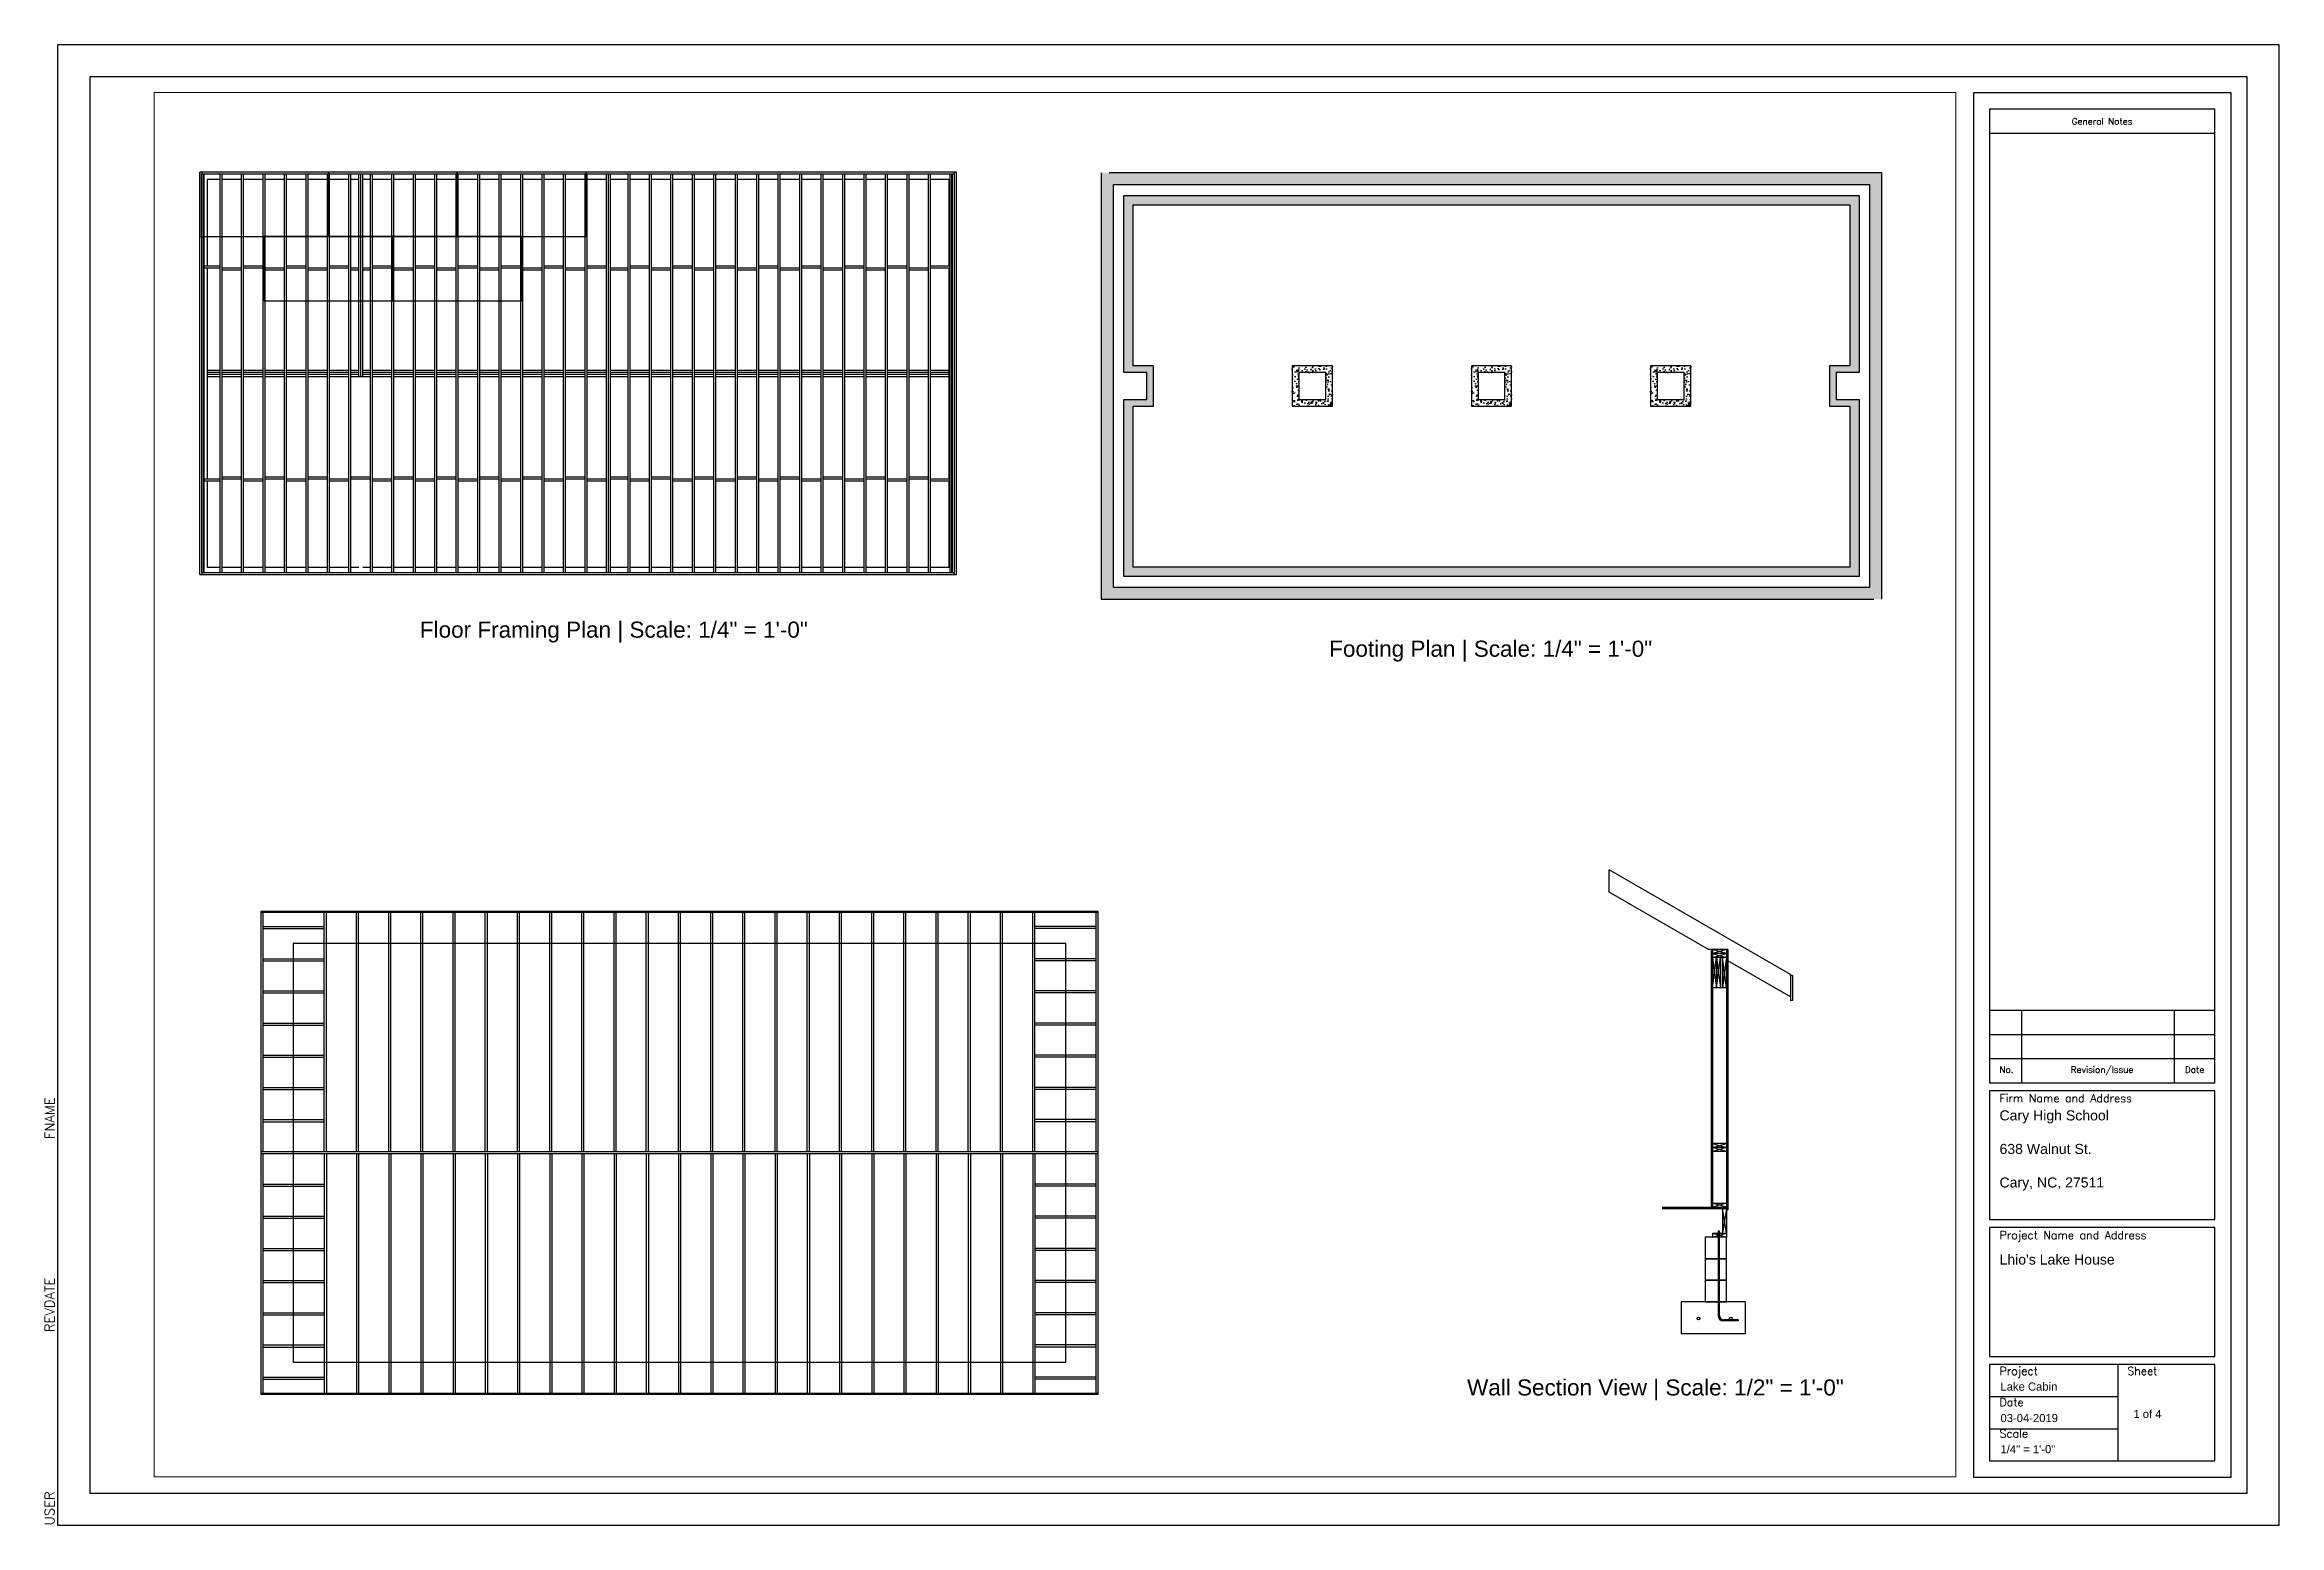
# Paper-space layout 'D-Size Layout' of a CAD drawing. Header units: inches. Extents: x -0.2 to 34.5, y 0 to 23.
import ezdxf
from ezdxf.enums import TextEntityAlignment as Align

# ---------------------------------------------------------------- set-up
doc = ezdxf.new("R2010")
doc.units = ezdxf.units.IN
doc.header["$LTSCALE"] = 48
doc.header["$MEASUREMENT"] = 0
doc.linetypes.add('HIDDEN', pattern=[0.375, 0.25, -0.125])
for name, color, linetype in [('CMU Foundation', 1, 'Continuous'), ('Footings', 5, 'HIDDEN'), ('Sub-Flooring', 2, 'Continuous'), ('Viewport', 5, 'Continuous')]:
    doc.layers.add(name, color=color, linetype=linetype)
doc.styles.add('Roman', font='romans')
doc.styles.get("Standard").update_dxf_attribs({"font": 'arial.ttf'})
pattern_1 = [(50, (16.14142, 14.32261), (0.1494292, -0.0130734), [0.015625, -0.171875]), (355, (16.14142, 14.32261), (-0.0289065, 0.1567067), [0.0125, -0.1375]), (100.4514, (16.15387, 14.32152), (0.1205227, 0.1436333), [0.0132792, -0.1460713]), (46.1842, (16.14142, 14.36428), (0.222342, -0.0344832), [0.0234375, -0.2578125]), (96.6356, (16.15995, 14.3614), (0.1947212, 0.2029414), [0.019919, -0.219107]), (351.1842, (16.14142, 14.36428), (0.1947212, 0.2029414), [0.01875, -0.20625]), (21, (16.16225, 14.35386), (0.1243556, -0.0838789), [0.015625, -0.171875]), (326, (16.16225, 14.35386), (0.0506907, 0.151073), [0.0125, -0.1375]), (71.4514, (16.17262, 14.34687), (0.1750463, 0.067194), [0.0132792, -0.1460713]), (37.5, (16.14142, 14.32261), (0.0025333, 0.06935289), [0, -0.13583333, 0, -0.13958333, 0, -0.13802083]), (7.5, (16.14142, 14.32261), (0.05480615, 0.0821691), [0, -0.07958333, 0, -0.13270833, 0, -0.05260417]), (327.5, (16.09496, 14.32261), (0.111213, -0.00469893), [0, -0.05208333, 0, -0.1625, 0, -0.215625]), (317.5, (16.07413, 14.32261), (0.1214971, 0.0208552), [0, -0.0677083, 0, -0.1079167, 0, -0.153125])]

# ---------------------------------------------------------------- blocks, each defined once
blk = doc.blocks.new('*U57')
for p, q in [((0.477, 0.016), (-0.477, 0.016)), ((0.477, -0.016), (-0.477, -0.016))]:
    blk.add_line(p, q)
blk = doc.blocks.new('*U58')
at = {"color": 0, "linetype": 'ByBlock', "lineweight": -2, "transparency": 16777216}
for p in [(0, 3), (0, 2.5), (0, 2), (0, 1.5), (0, 1), (0, 0.5), (0, 0)]:
    blk.add_blockref('*U57', p, dxfattribs=at)
blk = doc.blocks.new('*U59')
for p, q in [((0.477, 0.016), (-0.477, 0.016)), ((0.477, -0.016), (-0.477, -0.016))]:
    blk.add_line(p, q)
blk = doc.blocks.new('*U60')
at = {"color": 0, "linetype": 'ByBlock', "lineweight": -2, "transparency": 16777216}
for p in [(0, 3), (0, 2.5), (0, 2), (0, 1.5), (0, 1), (0, 0.5), (0, 0)]:
    blk.add_blockref('*U59', p, dxfattribs=at)
blk = doc.blocks.new('*U52')
for p, q in [((0.477, 0.016), (-0.477, 0.016)), ((0.477, -0.016), (-0.477, -0.016))]:
    blk.add_line(p, q)
blk = doc.blocks.new('*U54')
at = {"color": 0, "linetype": 'ByBlock', "lineweight": -2, "transparency": 16777216}
for p in [(0, 3), (0, 2.5), (0, 2), (0, 1.5), (0, 1), (0, 0.5), (0, 0)]:
    blk.add_blockref('*U52', p, dxfattribs=at)
blk = doc.blocks.new('*U55')
for p, q in [((0.477, 0.016), (-0.477, 0.016)), ((0.477, -0.016), (-0.477, -0.016))]:
    blk.add_line(p, q)
blk = doc.blocks.new('*U56')
at = {"color": 0, "linetype": 'ByBlock', "lineweight": -2, "transparency": 16777216}
for p in [(0, 3), (0, 2.5), (0, 2), (0, 1.5), (0, 1), (0, 0.5), (0, 0)]:
    blk.add_blockref('*U55', p, dxfattribs=at)

psp = doc.layouts.new('D-Size Layout')

# ---------------------------------------------------------------- hatches: boundary and pattern name
at = {"layer": 'Footings'}
h = psp.add_hatch(dxfattribs=at)
h.set_pattern_fill('AR-CONC', color=256, scale=0.020833)
h.set_pattern_definition(pattern_1)
h.paths.add_polyline_path([(16.204, 14.385), (28.329, 14.385), (28.329, 21.01), (16.204, 21.01)])
h.paths.add_polyline_path([(16.391, 20.823), (28.141, 20.823), (28.141, 14.573), (16.391, 14.573)], flags=16)
h = psp.add_hatch(dxfattribs=at)
h.set_pattern_fill('AR-CONC', color=256, scale=0.020833)
h.set_pattern_definition(pattern_1)
h.paths.add_polyline_path([(27.975, 20.656), (16.558, 20.656), (16.558, 17.906), (16.912, 17.906), (16.912, 17.489), (16.558, 17.489), (16.558, 14.739), (27.975, 14.739), (27.975, 17.489), (27.621, 17.489), (27.621, 17.906), (27.975, 17.906)])
h.paths.add_polyline_path([(16.704, 20.51), (27.829, 20.51), (27.829, 18.01), (27.516, 18.01), (27.516, 17.385), (27.829, 17.385), (27.829, 14.885), (16.704, 14.885), (16.704, 17.385), (17.016, 17.385), (17.016, 18.01), (16.704, 18.01)], flags=16)
h.paths.add_polyline_path([(19.173, 18.01), (19.798, 18.01), (19.798, 17.385), (19.173, 17.385)], flags=0)
h.paths.add_polyline_path([(19.277, 17.906), (19.694, 17.906), (19.694, 17.489), (19.277, 17.489)], flags=0)
h.paths.add_polyline_path([(21.954, 18.01), (22.579, 18.01), (22.579, 17.385), (21.954, 17.385)], flags=0)
h.paths.add_polyline_path([(22.058, 17.906), (22.475, 17.906), (22.475, 17.489), (22.058, 17.489)], flags=0)
h.paths.add_polyline_path([(24.735, 18.01), (25.36, 18.01), (25.36, 17.385), (24.735, 17.385)], flags=0)
h.paths.add_polyline_path([(24.839, 17.906), (25.256, 17.906), (25.256, 17.489), (24.839, 17.489)], flags=0)
h = psp.add_hatch(dxfattribs=at)
h.set_pattern_fill('AR-CONC', color=256, scale=0.020833)
h.set_pattern_definition([(50, (23.314, 14.93899), (0.1494292, -0.0130734), [0.015625, -0.171875]), (355, (23.314, 14.939), (-0.0289065, 0.1567067), [0.0125, -0.1375]), (100.4514, (23.32645, 14.9379), (0.1205227, 0.1436333), [0.013279, -0.1460713]), (46.184, (23.314, 14.98066), (0.222342, -0.034483), [0.0234375, -0.2578125]), (96.6356, (23.33253, 14.97779), (0.194721, 0.202941), [0.019919, -0.219107]), (351.184, (23.314, 14.98066), (0.194721, 0.202941), [0.01875, -0.20625]), (21, (23.33483, 14.97024), (0.1243556, -0.083879), [0.015625, -0.171875]), (326, (23.33483, 14.97024), (0.0506907, 0.151073), [0.0125, -0.1375]), (71.4514, (23.3452, 14.96325), (0.1750463, 0.067194), [0.013279, -0.1460713]), (37.5, (23.314, 14.938993), (0.0025333, 0.0693529), [0, -0.1358333, 0, -0.1395833, 0, -0.1380208]), (7.5, (23.314, 14.93899), (0.0548062, 0.0821691), [0, -0.0795833, 0, -0.1327083, 0, -0.0526042]), (327.5, (23.26754, 14.93899), (0.111213, -0.00469893), [0, -0.0520833, 0, -0.1625, 0, -0.215625]), (317.5, (23.24671, 14.93899), (0.1214971, 0.0208552), [0, -0.0677083, 0, -0.1079167, 0, -0.153125])])
h.paths.add_polyline_path([(19.173, 18.01), (19.173, 17.385), (19.798, 17.385), (19.798, 18.01)])
h.paths.add_polyline_path([(19.694, 17.906), (19.694, 17.489), (19.277, 17.489), (19.277, 17.906)], flags=16)
h = psp.add_hatch(dxfattribs=at)
h.set_pattern_fill('AR-CONC', color=256, scale=0.020833)
h.set_pattern_definition([(50, (26.09525, 14.93899), (0.1494292, -0.0130734), [0.015625, -0.171875]), (355, (26.09525, 14.939), (-0.0289065, 0.1567067), [0.0125, -0.1375]), (100.4514, (26.1077, 14.9379), (0.1205227, 0.1436333), [0.013279, -0.1460713]), (46.184, (26.09525, 14.98066), (0.222342, -0.034483), [0.0234375, -0.2578125]), (96.6356, (26.11378, 14.97779), (0.194721, 0.202941), [0.019919, -0.219107]), (351.184, (26.09525, 14.98066), (0.194721, 0.202941), [0.01875, -0.20625]), (21, (26.11608, 14.97024), (0.1243556, -0.083879), [0.015625, -0.171875]), (326, (26.11608, 14.97024), (0.0506907, 0.151073), [0.0125, -0.1375]), (71.4514, (26.12645, 14.96325), (0.1750463, 0.067194), [0.013279, -0.1460713]), (37.5, (26.09525, 14.938993), (0.0025333, 0.0693529), [0, -0.1358333, 0, -0.1395833, 0, -0.1380208]), (7.5, (26.09525, 14.93899), (0.0548062, 0.0821691), [0, -0.0795833, 0, -0.1327083, 0, -0.0526042]), (327.5, (26.04879, 14.93899), (0.111213, -0.00469893), [0, -0.0520833, 0, -0.1625, 0, -0.215625]), (317.5, (26.02796, 14.93899), (0.1214971, 0.0208552), [0, -0.0677083, 0, -0.1079167, 0, -0.153125])])
h.paths.add_polyline_path([(21.954, 18.01), (21.954, 17.385), (22.579, 17.385), (22.579, 18.01)])
h.paths.add_polyline_path([(22.475, 17.906), (22.475, 17.489), (22.058, 17.489), (22.058, 17.906)], flags=16)
h = psp.add_hatch(dxfattribs=at)
h.set_pattern_fill('AR-CONC', color=256, scale=0.020833)
h.set_pattern_definition([(50, (28.8765, 14.93899), (0.1494292, -0.0130734), [0.015625, -0.171875]), (355, (28.8765, 14.939), (-0.0289065, 0.1567067), [0.0125, -0.1375]), (100.4514, (28.88895, 14.9379), (0.1205227, 0.1436333), [0.013279, -0.1460713]), (46.184, (28.8765, 14.98066), (0.222342, -0.034483), [0.0234375, -0.2578125]), (96.6356, (28.89503, 14.97779), (0.194721, 0.202941), [0.019919, -0.219107]), (351.184, (28.8765, 14.98066), (0.194721, 0.202941), [0.01875, -0.20625]), (21, (28.89733, 14.97024), (0.1243556, -0.083879), [0.015625, -0.171875]), (326, (28.89733, 14.97024), (0.0506907, 0.151073), [0.0125, -0.1375]), (71.4514, (28.9077, 14.96325), (0.1750463, 0.067194), [0.013279, -0.1460713]), (37.5, (28.8765, 14.938993), (0.0025333, 0.0693529), [0, -0.1358333, 0, -0.1395833, 0, -0.1380208]), (7.5, (28.8765, 14.93899), (0.0548062, 0.0821691), [0, -0.0795833, 0, -0.1327083, 0, -0.0526042]), (327.5, (28.83004, 14.93899), (0.111213, -0.00469893), [0, -0.0520833, 0, -0.1625, 0, -0.215625]), (317.5, (28.80921, 14.93899), (0.1214971, 0.0208552), [0, -0.0677083, 0, -0.1079167, 0, -0.153125])])
h.paths.add_polyline_path([(24.735, 18.01), (24.735, 17.385), (25.36, 17.385), (25.36, 18.01)])
h.paths.add_polyline_path([(25.256, 17.906), (25.256, 17.489), (24.839, 17.489), (24.839, 17.906)], flags=16)

# ---------------------------------------------------------------- linework, layer by layer
for p, q in [((34.5, 23), (0, 23)), ((0, 23), (0, 0)), ((34.5, 0), (34.5, 23)), ((34, 22.5), (0.5, 22.5)), ((0.5, 22.5), (0.5, 0.5)), ((33.75, 22.25), (29.75, 22.25)), ((29.75, 22.25), (29.75, 0.75)), ((33.75, 0.75), (33.75, 22.25)), ((34, 0.5), (34, 22.5)), ((33.5, 22), (30, 22)), ((30, 22), (30, 6.875)), ((33.5, 6.875), (33.5, 22)), ((30, 21.625), (33.5, 21.625)), ((13.957, 21.02), (2.207, 21.02)), ((2.207, 14.77), (2.207, 21.02)), ((2.207, 14.802), (2.207, 20.989)), ((2.238, 21.02), (2.238, 14.77)), ((13.926, 20.989), (2.238, 20.989)), ((2.238, 14.802), (2.238, 20.989)), ((2.27, 20.989), (2.27, 14.802)), ((2.27, 14.802), (2.27, 20.989)), ((2.525, 14.802), (2.525, 20.989)), ((2.556, 14.802), (2.556, 20.989)), ((2.858, 14.802), (2.858, 20.989)), ((2.889, 14.802), (2.889, 20.989)), ((3.192, 14.802), (3.192, 20.989)), ((3.223, 14.802), (3.223, 20.989)), ((3.525, 14.802), (3.525, 20.989)), ((3.556, 14.802), (3.556, 20.989)), ((3.858, 14.802), (3.858, 20.989)), ((3.889, 14.802), (3.889, 20.989)), ((4.192, 14.802), (4.192, 20.989)), ((4.223, 14.802), (4.223, 20.989)), ((4.525, 14.802), (4.525, 20.989)), ((4.556, 14.802), (4.556, 20.989)), ((4.676, 17.848), (4.676, 20.989)), ((4.707, 17.848), (4.707, 20.989)), ((4.738, 17.848), (4.738, 20.989)), ((4.858, 14.802), (4.858, 20.989)), ((4.889, 14.802), (4.889, 20.989)), ((5.192, 14.802), (5.192, 20.989)), ((5.223, 14.802), (5.223, 20.989)), ((5.525, 14.802), (5.525, 20.989)), ((5.556, 14.802), (5.556, 20.989)), ((5.858, 14.802), (5.858, 20.989)), ((5.889, 14.802), (5.889, 20.989)), ((6.192, 14.802), (6.192, 20.989)), ((6.223, 14.802), (6.223, 20.989)), ((6.525, 14.802), (6.525, 20.989)), ((6.556, 14.802), (6.556, 20.989)), ((6.858, 14.802), (6.858, 20.989)), ((6.889, 14.802), (6.889, 20.989)), ((7.192, 14.802), (7.192, 20.989)), ((7.223, 14.802), (7.223, 20.989)), ((7.525, 14.802), (7.525, 20.989)), ((7.556, 14.802), (7.556, 20.989)), ((7.858, 14.802), (7.858, 20.989)), ((7.889, 14.802), (7.889, 20.989)), ((8.192, 14.802), (8.192, 20.989)), ((8.223, 14.802), (8.223, 20.989)), ((8.525, 14.802), (8.525, 20.989)), ((8.556, 14.802), (8.556, 20.989)), ((8.587, 14.802), (8.587, 20.989)), ((8.858, 14.802), (8.858, 20.989)), ((8.889, 14.802), (8.889, 20.989)), ((9.192, 14.802), (9.192, 20.989)), ((9.223, 14.802), (9.223, 20.989)), ((9.525, 14.802), (9.525, 20.989)), ((9.556, 14.802), (9.556, 20.989)), ((9.858, 14.802), (9.858, 20.989)), ((9.889, 14.802), (9.889, 20.989)), ((10.192, 14.802), (10.192, 20.989)), ((10.223, 14.802), (10.223, 20.989)), ((10.525, 14.802), (10.525, 20.989)), ((10.556, 14.802), (10.556, 20.989)), ((10.858, 14.802), (10.858, 20.989)), ((10.889, 14.802), (10.889, 20.989)), ((11.192, 14.802), (11.192, 20.989)), ((11.223, 14.802), (11.223, 20.989)), ((11.525, 14.802), (11.525, 20.989)), ((11.556, 14.802), (11.556, 20.989)), ((11.858, 14.802), (11.858, 20.989)), ((11.889, 14.802), (11.889, 20.989)), ((12.192, 14.802), (12.192, 20.989)), ((12.223, 14.802), (12.223, 20.989)), ((12.525, 14.802), (12.525, 20.989)), ((12.556, 14.802), (12.556, 20.989)), ((12.858, 14.802), (12.858, 20.989)), ((12.889, 14.802), (12.889, 20.989)), ((13.192, 14.802), (13.192, 20.989)), ((13.223, 14.802), (13.223, 20.989)), ((13.525, 14.802), (13.525, 20.989)), ((13.556, 14.802), (13.556, 20.989)), ((13.858, 14.802), (13.858, 20.989)), ((13.889, 14.802), (13.889, 20.989)), ((13.895, 14.802), (13.895, 20.989)), ((13.926, 14.77), (13.926, 21.02)), ((13.957, 14.77), (13.957, 21.02)), ((2.27, 19.567), (2.525, 19.567)), ((2.27, 19.536), (2.525, 19.536)), ((2.556, 19.536), (2.858, 19.536)), ((2.556, 19.505), (2.858, 19.505)), ((2.889, 19.567), (3.192, 19.567)), ((2.889, 19.536), (3.192, 19.536)), ((3.223, 19.536), (3.525, 19.536)), ((3.223, 19.505), (3.525, 19.505)), ((3.556, 19.567), (3.858, 19.567)), ((3.556, 19.536), (3.858, 19.536)), ((3.889, 19.536), (4.192, 19.536)), ((3.889, 19.505), (4.192, 19.505)), ((4.223, 19.567), (4.525, 19.567)), ((4.223, 19.536), (4.525, 19.536)), ((4.556, 19.536), (4.676, 19.536)), ((4.556, 19.505), (4.676, 19.505)), ((4.738, 19.536), (4.858, 19.536)), ((4.738, 19.505), (4.858, 19.505)), ((4.889, 19.567), (5.192, 19.567)), ((4.889, 19.536), (5.192, 19.536)), ((5.223, 19.536), (5.525, 19.536)), ((5.223, 19.505), (5.525, 19.505)), ((5.556, 19.567), (5.858, 19.567)), ((5.556, 19.536), (5.858, 19.536)), ((5.889, 19.536), (6.192, 19.536)), ((5.889, 19.505), (6.192, 19.505)), ((6.223, 19.567), (6.525, 19.567)), ((6.223, 19.536), (6.525, 19.536)), ((6.556, 19.536), (6.858, 19.536)), ((6.556, 19.505), (6.858, 19.505)), ((6.889, 19.567), (7.192, 19.567)), ((6.889, 19.536), (7.192, 19.536)), ((7.223, 19.536), (7.525, 19.536)), ((7.223, 19.505), (7.525, 19.505)), ((7.556, 19.567), (7.858, 19.567)), ((7.556, 19.536), (7.858, 19.536)), ((7.889, 19.536), (8.192, 19.536)), ((7.889, 19.505), (8.192, 19.505)), ((8.223, 19.567), (8.525, 19.567)), ((8.223, 19.536), (8.525, 19.536)), ((8.587, 19.536), (8.858, 19.536)), ((8.587, 19.505), (8.858, 19.505)), ((8.889, 19.567), (9.192, 19.567)), ((8.889, 19.536), (9.192, 19.536)), ((9.223, 19.536), (9.525, 19.536)), ((9.223, 19.505), (9.525, 19.505)), ((9.556, 19.567), (9.858, 19.567)), ((9.556, 19.536), (9.858, 19.536)), ((9.889, 19.536), (10.192, 19.536)), ((9.889, 19.505), (10.192, 19.505)), ((10.223, 19.567), (10.525, 19.567)), ((10.223, 19.536), (10.525, 19.536)), ((10.556, 19.536), (10.858, 19.536)), ((10.556, 19.505), (10.858, 19.505)), ((10.889, 19.567), (11.192, 19.567)), ((10.889, 19.536), (11.192, 19.536)), ((11.223, 19.536), (11.525, 19.536)), ((11.223, 19.505), (11.525, 19.505)), ((11.556, 19.567), (11.858, 19.567)), ((11.556, 19.536), (11.858, 19.536)), ((11.889, 19.536), (12.192, 19.536)), ((11.889, 19.505), (12.192, 19.505)), ((12.223, 19.567), (12.525, 19.567)), ((12.223, 19.536), (12.525, 19.536)), ((12.556, 19.536), (12.858, 19.536)), ((12.556, 19.505), (12.858, 19.505)), ((12.889, 19.567), (13.192, 19.567)), ((12.889, 19.536), (13.192, 19.536)), ((13.223, 19.536), (13.525, 19.536)), ((13.223, 19.505), (13.525, 19.505)), ((13.556, 19.567), (13.858, 19.567)), ((13.556, 19.536), (13.858, 19.536)), ((2.322, 17.942), (2.525, 17.942)), ((2.322, 17.911), (2.525, 17.911)), ((2.322, 17.88), (2.525, 17.88)), ((2.322, 17.848), (2.525, 17.848)), ((2.556, 17.942), (2.858, 17.942)), ((2.556, 17.911), (2.858, 17.911)), ((2.556, 17.88), (2.858, 17.88)), ((2.556, 17.848), (2.858, 17.848)), ((2.889, 17.942), (3.192, 17.942)), ((2.889, 17.911), (3.192, 17.911)), ((2.889, 17.88), (3.192, 17.88)), ((2.889, 17.848), (3.192, 17.848)), ((3.223, 17.942), (3.525, 17.942)), ((3.223, 17.911), (3.525, 17.911)), ((3.223, 17.88), (3.525, 17.88)), ((3.223, 17.848), (3.525, 17.848)), ((3.556, 17.942), (3.858, 17.942)), ((3.556, 17.911), (3.858, 17.911)), ((3.556, 17.88), (3.858, 17.88)), ((3.556, 17.848), (3.858, 17.848)), ((3.889, 17.942), (4.192, 17.942)), ((3.889, 17.911), (4.192, 17.911)), ((3.889, 17.88), (4.192, 17.88)), ((3.889, 17.848), (4.192, 17.848)), ((4.223, 17.942), (4.525, 17.942)), ((4.223, 17.911), (4.525, 17.911)), ((4.223, 17.88), (4.525, 17.88)), ((4.223, 17.848), (4.525, 17.848)), ((4.556, 17.942), (4.676, 17.942)), ((4.556, 17.911), (4.676, 17.911)), ((4.556, 17.88), (4.676, 17.88)), ((4.556, 17.848), (4.858, 17.848)), ((4.738, 17.942), (4.858, 17.942)), ((4.738, 17.911), (4.858, 17.911)), ((4.738, 17.88), (4.858, 17.88)), ((4.889, 17.942), (5.192, 17.942)), ((4.889, 17.911), (5.192, 17.911)), ((4.889, 17.88), (5.192, 17.88)), ((4.889, 17.848), (5.192, 17.848)), ((5.223, 17.942), (5.525, 17.942)), ((5.223, 17.911), (5.525, 17.911)), ((5.223, 17.88), (5.525, 17.88)), ((5.223, 17.848), (5.525, 17.848)), ((5.556, 17.942), (5.858, 17.942)), ((5.556, 17.911), (5.858, 17.911)), ((5.556, 17.88), (5.858, 17.88)), ((5.556, 17.848), (5.858, 17.848)), ((5.889, 17.942), (6.192, 17.942)), ((5.889, 17.911), (6.192, 17.911)), ((5.889, 17.88), (6.192, 17.88)), ((5.889, 17.848), (6.192, 17.848)), ((6.223, 17.942), (6.525, 17.942)), ((6.223, 17.911), (6.525, 17.911)), ((6.223, 17.88), (6.525, 17.88)), ((6.223, 17.848), (6.525, 17.848)), ((6.556, 17.942), (6.858, 17.942)), ((6.556, 17.911), (6.858, 17.911)), ((6.556, 17.88), (6.858, 17.88)), ((6.556, 17.848), (6.858, 17.848)), ((6.889, 17.942), (7.192, 17.942)), ((6.889, 17.911), (7.192, 17.911)), ((6.889, 17.88), (7.192, 17.88)), ((6.889, 17.848), (7.192, 17.848)), ((7.223, 17.942), (7.525, 17.942)), ((7.223, 17.911), (7.525, 17.911)), ((7.223, 17.88), (7.525, 17.88)), ((7.223, 17.848), (7.525, 17.848)), ((7.556, 17.942), (7.858, 17.942)), ((7.556, 17.911), (7.858, 17.911)), ((7.556, 17.88), (7.858, 17.88)), ((7.556, 17.848), (7.858, 17.848)), ((7.889, 17.942), (8.192, 17.942)), ((7.889, 17.911), (8.192, 17.911)), ((7.889, 17.88), (8.192, 17.88)), ((7.889, 17.848), (8.192, 17.848)), ((8.223, 17.942), (8.525, 17.942)), ((8.223, 17.911), (8.525, 17.911)), ((8.223, 17.88), (8.525, 17.88)), ((8.223, 17.848), (8.525, 17.848)), ((8.587, 17.942), (8.858, 17.942)), ((8.587, 17.911), (8.858, 17.911)), ((8.587, 17.88), (8.858, 17.88)), ((8.587, 17.848), (8.858, 17.848)), ((8.889, 17.942), (9.192, 17.942)), ((8.889, 17.911), (9.192, 17.911)), ((8.889, 17.88), (9.192, 17.88)), ((8.889, 17.848), (9.192, 17.848)), ((9.223, 17.942), (9.525, 17.942)), ((9.223, 17.911), (9.525, 17.911)), ((9.223, 17.88), (9.525, 17.88)), ((9.223, 17.848), (9.525, 17.848)), ((9.556, 17.942), (9.858, 17.942)), ((9.556, 17.911), (9.858, 17.911)), ((9.556, 17.88), (9.858, 17.88)), ((9.556, 17.848), (9.858, 17.848)), ((9.889, 17.942), (10.192, 17.942)), ((9.889, 17.911), (10.192, 17.911)), ((9.889, 17.88), (10.192, 17.88)), ((9.889, 17.848), (10.192, 17.848)), ((10.223, 17.942), (10.525, 17.942)), ((10.223, 17.911), (10.525, 17.911)), ((10.223, 17.88), (10.525, 17.88)), ((10.223, 17.848), (10.525, 17.848)), ((10.556, 17.942), (10.858, 17.942)), ((10.556, 17.911), (10.858, 17.911)), ((10.556, 17.88), (10.858, 17.88)), ((10.556, 17.848), (10.858, 17.848)), ((10.889, 17.942), (11.192, 17.942)), ((10.889, 17.911), (11.192, 17.911)), ((10.889, 17.88), (11.192, 17.88)), ((10.889, 17.848), (11.192, 17.848)), ((11.223, 17.942), (11.525, 17.942)), ((11.223, 17.911), (11.525, 17.911)), ((11.223, 17.88), (11.525, 17.88)), ((11.223, 17.848), (11.525, 17.848)), ((11.556, 17.942), (11.858, 17.942)), ((11.556, 17.911), (11.858, 17.911)), ((11.556, 17.88), (11.858, 17.88)), ((11.556, 17.848), (11.858, 17.848)), ((11.889, 17.942), (12.192, 17.942)), ((11.889, 17.911), (12.192, 17.911)), ((11.889, 17.88), (12.192, 17.88)), ((11.889, 17.848), (12.192, 17.848)), ((12.223, 17.942), (12.525, 17.942)), ((12.223, 17.911), (12.525, 17.911)), ((12.223, 17.88), (12.525, 17.88)), ((12.223, 17.848), (12.525, 17.848)), ((12.556, 17.942), (12.858, 17.942)), ((12.556, 17.911), (12.858, 17.911)), ((12.556, 17.88), (12.858, 17.88)), ((12.556, 17.848), (12.858, 17.848)), ((12.889, 17.942), (13.192, 17.942)), ((12.889, 17.911), (13.192, 17.911)), ((12.889, 17.88), (13.192, 17.88)), ((12.889, 17.848), (13.192, 17.848)), ((13.223, 17.942), (13.525, 17.942)), ((13.223, 17.911), (13.525, 17.911)), ((13.223, 17.88), (13.525, 17.88)), ((13.223, 17.848), (13.525, 17.848)), ((13.556, 17.942), (13.843, 17.942)), ((13.556, 17.911), (13.843, 17.911)), ((13.556, 17.88), (13.843, 17.88)), ((13.556, 17.848), (13.843, 17.848)), ((2.27, 16.255), (2.525, 16.255)), ((2.27, 16.223), (2.525, 16.223)), ((2.556, 16.286), (2.858, 16.286)), ((2.556, 16.255), (2.858, 16.255)), ((2.889, 16.255), (3.192, 16.255)), ((2.889, 16.223), (3.192, 16.223)), ((3.223, 16.286), (3.525, 16.286)), ((3.223, 16.255), (3.525, 16.255)), ((3.556, 16.255), (3.858, 16.255)), ((3.556, 16.223), (3.858, 16.223)), ((3.889, 16.286), (4.192, 16.286)), ((3.889, 16.255), (4.192, 16.255)), ((4.223, 16.255), (4.525, 16.255)), ((4.223, 16.223), (4.525, 16.223)), ((4.556, 16.286), (4.858, 16.286)), ((4.556, 16.255), (4.858, 16.255)), ((4.889, 16.255), (5.192, 16.255)), ((4.889, 16.223), (5.192, 16.223)), ((5.223, 16.286), (5.525, 16.286)), ((5.223, 16.255), (5.525, 16.255)), ((5.556, 16.255), (5.858, 16.255)), ((5.556, 16.223), (5.858, 16.223)), ((5.889, 16.286), (6.192, 16.286)), ((5.889, 16.255), (6.192, 16.255)), ((6.223, 16.255), (6.525, 16.255)), ((6.223, 16.223), (6.525, 16.223)), ((6.556, 16.286), (6.858, 16.286)), ((6.556, 16.255), (6.858, 16.255)), ((6.889, 16.255), (7.192, 16.255)), ((6.889, 16.223), (7.192, 16.223)), ((7.223, 16.286), (7.525, 16.286)), ((7.223, 16.255), (7.525, 16.255)), ((7.556, 16.255), (7.858, 16.255)), ((7.556, 16.223), (7.858, 16.223)), ((7.889, 16.286), (8.192, 16.286)), ((7.889, 16.255), (8.192, 16.255)), ((8.223, 16.255), (8.525, 16.255)), ((8.223, 16.223), (8.525, 16.223)), ((8.587, 16.286), (8.858, 16.286)), ((8.587, 16.255), (8.858, 16.255)), ((8.889, 16.255), (9.192, 16.255)), ((8.889, 16.223), (9.192, 16.223)), ((9.223, 16.286), (9.525, 16.286)), ((9.223, 16.255), (9.525, 16.255)), ((9.556, 16.255), (9.858, 16.255)), ((9.556, 16.223), (9.858, 16.223)), ((9.889, 16.286), (10.192, 16.286)), ((9.889, 16.255), (10.192, 16.255)), ((10.223, 16.255), (10.525, 16.255)), ((10.223, 16.223), (10.525, 16.223)), ((10.556, 16.286), (10.858, 16.286)), ((10.556, 16.255), (10.858, 16.255)), ((10.889, 16.255), (11.192, 16.255)), ((10.889, 16.223), (11.192, 16.223)), ((11.223, 16.286), (11.525, 16.286)), ((11.223, 16.255), (11.525, 16.255)), ((11.556, 16.255), (11.858, 16.255)), ((11.556, 16.223), (11.858, 16.223)), ((11.889, 16.286), (12.192, 16.286)), ((11.889, 16.255), (12.192, 16.255)), ((12.223, 16.255), (12.525, 16.255)), ((12.223, 16.223), (12.525, 16.223)), ((12.556, 16.286), (12.858, 16.286)), ((12.556, 16.255), (12.858, 16.255)), ((12.889, 16.255), (13.192, 16.255)), ((12.889, 16.223), (13.192, 16.223)), ((13.223, 16.286), (13.525, 16.286)), ((13.223, 16.255), (13.525, 16.255)), ((13.556, 16.255), (13.858, 16.255)), ((13.556, 16.223), (13.858, 16.223)), ((2.207, 14.77), (13.957, 14.77)), ((2.238, 14.802), (13.926, 14.802)), ((26.908, 8.558), (24.096, 10.182)), ((24.096, 9.833), (24.096, 10.182)), ((25.637, 8.943), (24.096, 9.833)), ((3.158, 9.536), (3.158, 2.036)), ((16.158, 9.536), (3.158, 9.536)), ((16.158, 9.521), (3.158, 9.521)), ((3.189, 9.521), (3.189, 5.802)), ((4.142, 5.802), (4.142, 9.521)), ((4.174, 5.802), (4.174, 9.521)), ((4.642, 5.802), (4.642, 9.521)), ((4.674, 5.802), (4.674, 9.521)), ((5.142, 5.802), (5.142, 9.521)), ((5.174, 5.802), (5.174, 9.521)), ((5.642, 5.802), (5.642, 9.521)), ((5.674, 5.802), (5.674, 9.521)), ((6.142, 5.802), (6.142, 9.521)), ((6.174, 5.802), (6.174, 9.521)), ((6.642, 5.802), (6.642, 9.521)), ((6.674, 5.802), (6.674, 9.521)), ((7.142, 5.802), (7.142, 9.521)), ((7.174, 5.802), (7.174, 9.521)), ((7.642, 5.802), (7.642, 9.521)), ((7.674, 5.802), (7.674, 9.521)), ((8.142, 5.802), (8.142, 9.521)), ((8.174, 5.802), (8.174, 9.521)), ((8.642, 5.802), (8.642, 9.521)), ((8.674, 5.802), (8.674, 9.521)), ((9.142, 5.802), (9.142, 9.521)), ((9.174, 5.802), (9.174, 9.521)), ((9.642, 5.802), (9.642, 9.521)), ((9.674, 5.802), (9.674, 9.521)), ((10.142, 5.802), (10.142, 9.521)), ((10.174, 5.802), (10.174, 9.521)), ((10.642, 5.802), (10.642, 9.521)), ((10.674, 5.802), (10.674, 9.521)), ((11.142, 5.802), (11.142, 9.521)), ((11.174, 5.802), (11.174, 9.521)), ((11.642, 5.802), (11.642, 9.521)), ((11.674, 5.802), (11.674, 9.521)), ((12.142, 5.802), (12.142, 9.521)), ((12.174, 5.802), (12.174, 9.521)), ((12.642, 5.802), (12.642, 9.521)), ((12.674, 5.802), (12.674, 9.521)), ((13.142, 5.802), (13.142, 9.521)), ((13.174, 5.802), (13.174, 9.521)), ((13.642, 5.802), (13.642, 9.521)), ((13.674, 5.802), (13.674, 9.521)), ((14.142, 5.802), (14.142, 9.521)), ((14.174, 5.802), (14.174, 9.521)), ((14.642, 5.802), (14.642, 9.521)), ((14.674, 5.802), (14.674, 9.521)), ((15.142, 5.802), (15.142, 9.521)), ((15.174, 5.802), (15.174, 9.521)), ((16.127, 5.802), (16.127, 9.521)), ((16.158, 2.036), (16.158, 9.536)), ((25.939, 8.943), (25.637, 8.943)), ((25.679, 8.943), (25.679, 4.943)), ((25.7, 8.943), (25.7, 4.943)), ((25.918, 8.943), (25.7, 8.88)), ((25.918, 8.88), (25.7, 8.943)), ((25.918, 8.88), (25.7, 8.88)), ((25.7, 8.88), (25.918, 8.818)), ((25.7, 8.818), (25.918, 8.88)), ((25.918, 8.818), (25.7, 8.818)), ((25.7, 8.818), (25.762, 8.349)), ((25.7, 8.349), (25.762, 8.818)), ((25.762, 8.818), (25.762, 8.349)), ((25.762, 8.349), (25.825, 8.818)), ((25.762, 8.818), (25.825, 8.349)), ((25.825, 8.818), (25.825, 8.349)), ((25.856, 8.818), (25.856, 8.349)), ((25.918, 8.818), (25.856, 8.349)), ((25.918, 8.349), (25.856, 8.818)), ((25.918, 8.943), (25.918, 4.943)), ((25.939, 8.943), (25.939, 4.901)), ((26.908, 8.209), (25.939, 8.768)), ((25.918, 8.349), (25.7, 8.349)), ((26.908, 8.54), (26.908, 8.558)), ((26.908, 8.54), (26.908, 8.154)), ((26.939, 8.54), (26.908, 8.54)), ((26.939, 8.54), (26.939, 8.154)), ((26.939, 8.154), (26.908, 8.154)), ((30, 8), (33.5, 8)), ((30.5, 6.875), (30.5, 8)), ((32.875, 6.875), (32.875, 8)), ((30, 7.625), (33.5, 7.625)), ((30, 7.25), (33.5, 7.25)), ((30, 6.875), (33.5, 6.875)), ((33.5, 6.75), (30, 6.75)), ((30, 6.75), (30, 4.75)), ((33.5, 4.75), (33.5, 6.75)), ((25.918, 5.932), (25.7, 5.932)), ((25.7, 5.932), (25.918, 5.87)), ((25.7, 5.87), (25.918, 5.932)), ((16.158, 5.802), (3.158, 5.802)), ((16.158, 5.771), (3.158, 5.771)), ((3.189, 5.771), (3.189, 2.052)), ((4.142, 5.771), (4.142, 2.052)), ((4.174, 5.771), (4.174, 2.052)), ((4.642, 5.771), (4.642, 2.052)), ((4.674, 5.771), (4.674, 2.052)), ((5.142, 5.771), (5.142, 2.052)), ((5.174, 5.771), (5.174, 2.052)), ((5.642, 5.771), (5.642, 2.052)), ((5.674, 5.771), (5.674, 2.052)), ((6.142, 5.771), (6.142, 2.052)), ((6.174, 5.771), (6.174, 2.052)), ((6.642, 5.771), (6.642, 2.052)), ((6.674, 5.771), (6.674, 2.052)), ((7.142, 5.771), (7.142, 2.052)), ((7.174, 5.771), (7.174, 2.052)), ((7.642, 5.771), (7.642, 2.052)), ((7.674, 5.771), (7.674, 2.052)), ((8.142, 5.771), (8.142, 2.052)), ((8.174, 5.771), (8.174, 2.052)), ((8.642, 5.771), (8.642, 2.052)), ((8.674, 5.771), (8.674, 2.052)), ((9.142, 5.771), (9.142, 2.052)), ((9.174, 5.771), (9.174, 2.052)), ((9.642, 5.771), (9.642, 2.052)), ((9.674, 5.771), (9.674, 2.052)), ((10.142, 5.771), (10.142, 2.052)), ((10.174, 5.771), (10.174, 2.052)), ((10.642, 5.771), (10.642, 2.052)), ((10.674, 5.771), (10.674, 2.052)), ((11.142, 5.771), (11.142, 2.052)), ((11.174, 5.771), (11.174, 2.052)), ((11.642, 5.771), (11.642, 2.052)), ((11.674, 5.771), (11.674, 2.052)), ((12.142, 5.771), (12.142, 2.052)), ((12.174, 5.771), (12.174, 2.052)), ((12.642, 5.771), (12.642, 2.052)), ((12.674, 5.771), (12.674, 2.052)), ((13.142, 5.771), (13.142, 2.052)), ((13.174, 5.771), (13.174, 2.052)), ((13.642, 5.771), (13.642, 2.052)), ((13.674, 5.771), (13.674, 2.052)), ((14.142, 5.771), (14.142, 2.052)), ((14.174, 5.771), (14.174, 2.052)), ((14.642, 5.771), (14.642, 2.052)), ((14.674, 5.771), (14.674, 2.052)), ((15.142, 5.771), (15.142, 2.052)), ((15.174, 5.771), (15.174, 2.052)), ((16.127, 2.052), (16.127, 5.771)), ((25.918, 5.87), (25.7, 5.87)), ((25.918, 5.87), (25.7, 5.807)), ((25.918, 5.807), (25.7, 5.87)), ((25.918, 5.807), (25.7, 5.807)), ((24.918, 4.943), (25.918, 4.943)), ((24.918, 4.938), (25.918, 4.938)), ((24.918, 4.932), (25.918, 4.932)), ((24.918, 4.927), (25.918, 4.927)), ((24.918, 4.922), (25.918, 4.922)), ((25.7, 5.005), (25.918, 5.005)), ((25.918, 5.005), (25.7, 4.943)), ((25.918, 4.943), (25.7, 5.005)), ((25.856, 4.922), (25.856, 4.537)), ((25.918, 4.922), (25.856, 4.537)), ((25.918, 4.537), (25.856, 4.922)), ((25.918, 4.943), (25.918, 4.901)), ((25.918, 4.922), (25.918, 4.537)), ((25.918, 4.901), (25.939, 4.901)), ((25.7, 4.537), (25.918, 4.537)), ((25.7, 4.537), (25.7, 4.474)), ((25.7, 4.537), (25.918, 4.474)), ((25.7, 4.474), (25.918, 4.537)), ((25.78, 4.544), (25.822, 4.544)), ((25.78, 4.537), (25.78, 4.544)), ((25.793, 4.576), (25.809, 4.576)), ((25.793, 4.544), (25.793, 4.576)), ((25.793, 3.238), (25.793, 4.537)), ((25.809, 4.544), (25.809, 4.576)), ((25.809, 3.254), (25.809, 4.537)), ((25.822, 4.537), (25.822, 4.544)), ((25.856, 4.537), (25.918, 4.537)), ((25.918, 4.537), (25.918, 4.474)), ((30, 4.75), (33.5, 4.75)), ((33.5, 4.625), (30, 4.625)), ((30, 4.625), (30, 2.625)), ((33.5, 2.625), (33.5, 4.625)), ((25.918, 4.474), (25.773, 4.474)), ((25.21, 3.474), (25.21, 2.974)), ((26.21, 3.474), (25.21, 3.474)), ((26.21, 2.974), (26.21, 3.474)), ((26.096, 3.176), (25.856, 3.176)), ((26.096, 3.191), (25.872, 3.191)), ((26.096, 3.191), (26.096, 3.176)), ((25.752, 2.974), (25.21, 2.974)), ((26.21, 2.974), (25.752, 2.974)), ((30, 2.625), (33.5, 2.625)), ((33.5, 2.5), (30, 2.5)), ((30, 2.5), (30, 1)), ((32, 1), (32, 2.5)), ((33.5, 1), (33.5, 2.5)), ((3.158, 2.052), (16.158, 2.052)), ((3.158, 2.036), (16.158, 2.036)), ((30, 2), (32, 2)), ((30, 1.5), (32, 1.5)), ((29.75, 0.75), (33.75, 0.75)), ((30, 1), (33.5, 1)), ((0.5, 0.5), (34, 0.5)), ((0, 0), (34.5, 0))]:
    psp.add_line(p, q)
for points in [[(2.525, 20.906), (2.322, 20.906), (2.322, 19.567)], [(2.858, 20.906), (2.556, 20.906)], [(3.192, 20.906), (2.889, 20.906)], [(3.525, 20.906), (3.223, 20.906)], [(3.858, 20.906), (3.556, 20.906)], [(4.192, 20.906), (3.889, 20.906)], [(4.525, 20.906), (4.223, 20.906)], [(4.676, 20.906), (4.556, 20.906)], [(4.858, 20.906), (4.738, 20.906)], [(5.192, 20.906), (4.889, 20.906)], [(5.525, 20.906), (5.223, 20.906)], [(5.858, 20.906), (5.556, 20.906)], [(6.192, 20.906), (5.889, 20.906)], [(6.525, 20.906), (6.223, 20.906)], [(6.858, 20.906), (6.556, 20.906)], [(7.192, 20.906), (6.889, 20.906)], [(7.525, 20.906), (7.223, 20.906)], [(7.858, 20.906), (7.556, 20.906)], [(8.192, 20.906), (7.889, 20.906)], [(8.525, 20.906), (8.223, 20.906)], [(8.858, 20.906), (8.587, 20.906)], [(9.192, 20.906), (8.889, 20.906)], [(9.525, 20.906), (9.223, 20.906)], [(9.858, 20.906), (9.556, 20.906)], [(10.192, 20.906), (9.889, 20.906)], [(10.525, 20.906), (10.223, 20.906)], [(10.858, 20.906), (10.556, 20.906)], [(11.192, 20.906), (10.889, 20.906)], [(11.525, 20.906), (11.223, 20.906)], [(11.858, 20.906), (11.556, 20.906)], [(12.192, 20.906), (11.889, 20.906)], [(12.525, 20.906), (12.223, 20.906)], [(12.858, 20.906), (12.556, 20.906)], [(13.192, 20.906), (12.889, 20.906)], [(13.525, 20.906), (13.223, 20.906)], [(13.843, 19.567), (13.843, 20.906), (13.556, 20.906)], [(2.322, 19.536), (2.322, 16.255)], [(13.843, 16.255), (13.843, 19.536)], [(2.322, 16.223), (2.322, 14.885), (2.525, 14.885)], [(13.556, 14.885), (13.843, 14.885), (13.843, 16.223)], [(2.556, 14.885), (2.858, 14.885)], [(2.889, 14.885), (3.192, 14.885)], [(3.223, 14.885), (3.525, 14.885)], [(3.556, 14.885), (3.858, 14.885)], [(3.889, 14.885), (4.192, 14.885)], [(4.223, 14.885), (4.525, 14.885)], [(4.556, 14.885), (4.676, 14.885)], [(4.738, 14.885), (4.858, 14.885)], [(4.889, 14.885), (5.192, 14.885)], [(5.223, 14.885), (5.525, 14.885)], [(5.556, 14.885), (5.858, 14.885)], [(5.889, 14.885), (6.192, 14.885)], [(6.223, 14.885), (6.525, 14.885)], [(6.556, 14.885), (6.858, 14.885)], [(6.889, 14.885), (7.192, 14.885)], [(7.223, 14.885), (7.525, 14.885)], [(7.556, 14.885), (7.858, 14.885)], [(7.889, 14.885), (8.192, 14.885)], [(8.223, 14.885), (8.525, 14.885)], [(8.587, 14.885), (8.858, 14.885)], [(8.889, 14.885), (9.192, 14.885)], [(9.223, 14.885), (9.525, 14.885)], [(9.556, 14.885), (9.858, 14.885)], [(9.889, 14.885), (10.192, 14.885)], [(10.223, 14.885), (10.525, 14.885)], [(10.556, 14.885), (10.858, 14.885)], [(10.889, 14.885), (11.192, 14.885)], [(11.223, 14.885), (11.525, 14.885)], [(11.556, 14.885), (11.858, 14.885)], [(11.889, 14.885), (12.192, 14.885)], [(12.223, 14.885), (12.525, 14.885)], [(12.556, 14.885), (12.858, 14.885)], [(12.889, 14.885), (13.192, 14.885)], [(13.223, 14.885), (13.525, 14.885)]]:
    psp.add_lwpolyline(points)
for points in [[(25.918, 4.474), (25.585, 4.474), (25.585, 4.141), (25.918, 4.141)], [(25.918, 4.141), (25.585, 4.141), (25.585, 3.807), (25.918, 3.807)], [(25.918, 3.807), (25.585, 3.807), (25.585, 3.474), (25.918, 3.474)]]:
    psp.add_lwpolyline(points, close=True)
for centre in [(25.481, 3.212), (25.981, 3.212)]:
    psp.add_circle(centre, 0.0208)
for centre in [(25.856, 3.238), (25.872, 3.254)]:
    psp.add_arc(centre, 0.0625, 180, 270)
at = {"layer": 'CMU Foundation'}
for points in [[(16.391, 14.573), (28.141, 14.573), (28.141, 20.823), (16.391, 20.823)], [(27.975, 17.489), (27.975, 14.739), (16.558, 14.739), (16.558, 17.489), (16.912, 17.489), (16.912, 17.906), (16.558, 17.906), (16.558, 20.656), (27.975, 20.656), (27.975, 17.906), (27.621, 17.906), (27.621, 17.489)], [(19.277, 17.489), (19.694, 17.489), (19.694, 17.906), (19.277, 17.906)], [(22.058, 17.489), (22.475, 17.489), (22.475, 17.906), (22.058, 17.906)], [(24.839, 17.489), (25.256, 17.489), (25.256, 17.906), (24.839, 17.906)], [(9.658, 9.036), (3.658, 9.036), (3.658, 2.536), (15.658, 2.536), (15.658, 9.036)]]:
    psp.add_lwpolyline(points, close=True, dxfattribs=at)
at = {"layer": 'Footings'}
for points in [[(16.204, 14.385), (28.329, 14.385), (28.329, 21.01), (16.204, 21.01)], [(16.704, 18.01), (16.704, 20.51), (27.829, 20.51), (27.829, 18.01), (27.516, 18.01), (27.516, 17.385), (27.829, 17.385), (27.829, 14.885), (16.704, 14.885), (16.704, 17.385), (17.016, 17.385), (17.016, 18.01)], [(19.173, 17.385), (19.798, 17.385), (19.798, 18.01), (19.173, 18.01)], [(21.954, 17.385), (22.579, 17.385), (22.579, 18.01), (21.954, 18.01)], [(24.735, 17.385), (25.36, 17.385), (25.36, 18.01), (24.735, 18.01)]]:
    psp.add_lwpolyline(points, close=True, dxfattribs=at)
at = {"layer": 'Sub-Flooring'}
for points in [[(2.207, 20.02), (4.207, 20.02), (4.207, 21.02), (2.207, 21.02)], [(4.207, 20.02), (6.207, 20.02), (6.207, 21.02), (4.207, 21.02)], [(6.207, 20.02), (8.207, 20.02), (8.207, 21.02), (6.207, 21.02)], [(3.207, 19.02), (5.207, 19.02), (5.207, 20.02), (3.207, 20.02)], [(5.207, 19.02), (7.207, 19.02), (7.207, 20.02), (5.207, 20.02)]]:
    psp.add_lwpolyline(points, close=True, dxfattribs=at)

# ---------------------------------------------------------------- block references
at = {"extrusion": (0, 0, -1), "zscale": -1}
psp.add_blockref('*U54', (-3.666, 6.286), dxfattribs=at)
psp.add_blockref('*U58', (15.65, 6.286))
at = {"rotation": 180}
psp.add_blockref('*U56', (3.666, 5.286), dxfattribs=at)
at = {"extrusion": (0, 0, -1), "zscale": -1, "rotation": 180}
psp.add_blockref('*U60', (-15.65, 5.286), dxfattribs=at)

# ---------------------------------------------------------------- texts
at = {"style": 'Roman'}
for s, p in [('General Notes', (31.748, 21.808)), ('No.', (30.264, 7.078)), ('Revision/Issue', (31.748, 7.078)), ('Date', (33.184, 7.078))]:
    psp.add_text(s, height=0.1, dxfattribs=at).set_placement(p, align=Align.MIDDLE_CENTER)
for s, height, p in [('Floor Framing Plan | Scale: 1/4" = 1\'-0"', 0.25, (5.626, 13.788)), ('Footing Plan | Scale: 1/4" = 1\'-0"', 0.25, (19.746, 13.492)), ('Wall Section View | Scale: 1/2" = 1\'-0"', 0.25, (21.887, 2.017)), ('Lake Cabin', 0.125, (30.17, 2.093)), ('1 of 4', 0.125, (32.234, 1.667)), ('03-04-2019', 0.125, (30.17, 1.604)), ('1/4" = 1\'-0"', 0.125, (30.17, 1.12))]:
    psp.add_text(s, height=height).set_placement(p)
for s, p in [('Firm Name and Address', (30.155, 6.571)), ('Project Name and Address', (30.155, 4.446)), ('Project', (30.155, 2.335)), ('Sheet', (32.14, 2.335)), ('Date', (30.155, 1.849)), ('Scale', (30.155, 1.363))]:
    psp.add_text(s, height=0.125, dxfattribs=at).set_placement(p)
at = {"char_height": 0.15625, "attachment_point": 1}
for s, insert in [('Cary High School\\P\\P638 Walnut St.\\P\\PCary, NC, 27511', (30.155, 6.446)), ("Lhio's Lake House", (30.155, 4.207))]:
    psp.add_mtext_dynamic_manual_height_columns(s, width=3.13956, gutter_width=0.625, heights=[0], dxfattribs=dict(at, insert=insert))
at = {"color": 0, "style": 'Roman', "flags": 8}
for tag, p in [('FNAME', (-0.05, 6)), ('REVDATE', (-0.05, 3)), ('USER', (-0.05, 0))]:
    psp.add_attdef(tag, p, '', height=0.15, rotation=90, dxfattribs=at)

# ---------------------------------------------------------------- viewports
at = {"layer": 'Viewport', "view_target_point": (358.641, 784.759)}
psp.add_viewport(center=(15.488, 11.505), size=(27.976, 21.4991), view_center_point=(0, 0), view_height=21.4991, dxfattribs=at)

doc.saveas('drawing.dxf')
